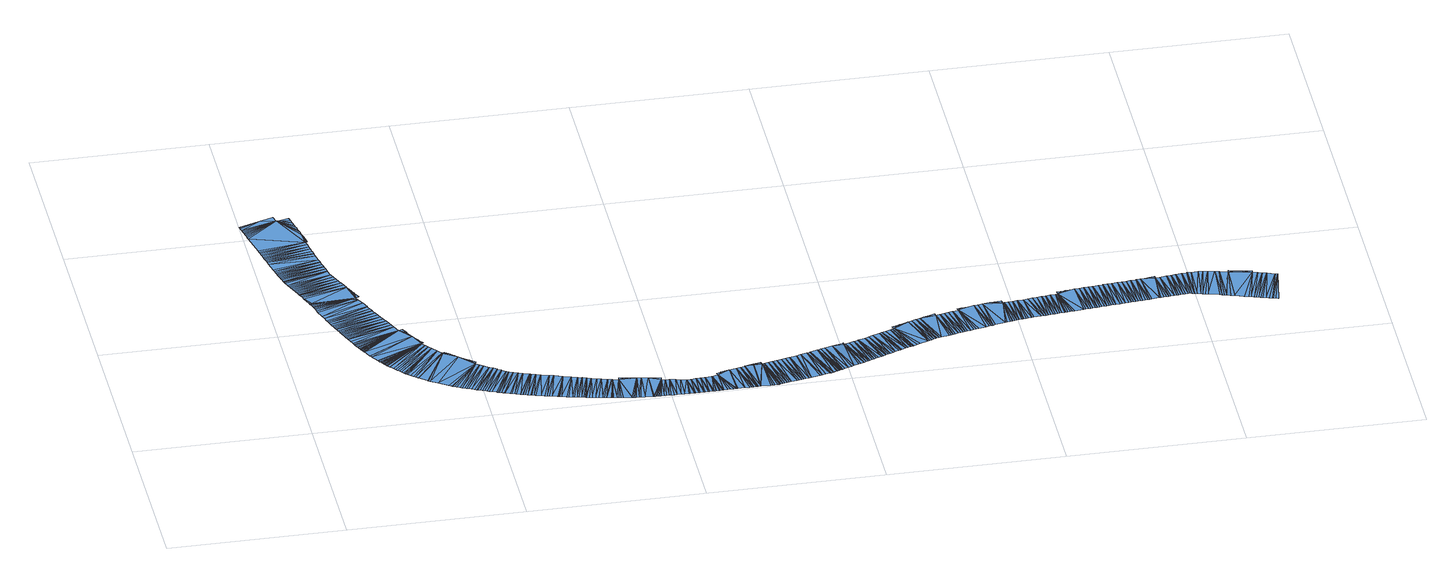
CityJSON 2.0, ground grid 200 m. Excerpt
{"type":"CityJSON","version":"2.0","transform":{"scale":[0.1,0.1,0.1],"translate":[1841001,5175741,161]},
"CityObjects":{
"waterbody1":{"type":"WaterBody","attributes":{"class":"unknow","usage":"unknow"},"geometry":[{"type":"MultiSurface","lod":"3","boundaries":[[[0,1,2]],[[0,2,3]],[[4,5,6]],[[5,7,6]],[[8,9,10]],[[7,11,12]],[[6,7,12]],[[13,14,15]],[[16,13,15]],[[17,16,15]],[[18,19,20]],[[11,21,22]],[[21,23,22]],[[12,11,24]],[[23,25,26]],[[25,27,28]],[[27,29,28]],[[29,30,31]],[[30,32,31]],[[33,0,34]],[[35,33,34]],[[36,35,34]],[[0,3,34]],[[37,38,39]],[[3,37,34]],[[38,40,39]],[[41,36,42]],[[43,41,42]],[[44,43,42]],[[45,44,42]],[[40,46,39]],[[47,45,48]],[[49,47,48]],[[50,49,51]],[[46,52,53]],[[54,50,51]],[[55,54,51]],[[56,55,51]],[[57,56,51]],[[58,57,59]],[[60,58,59]],[[61,60,59]],[[52,62,63]],[[62,64,63]],[[65,61,66]],[[67,65,66]],[[64,68,69]],[[70,67,66]],[[68,71,69]],[[72,73,74]],[[75,72,74]],[[76,75,74]],[[77,76,74]],[[78,77,74]],[[79,78,74]],[[71,80,81]],[[24,11,22]],[[82,79,74]],[[80,83,81]],[[83,84,81]],[[84,85,81]],[[14,82,74]],[[86,70,87]],[[85,88,89]],[[88,90,89]],[[91,86,92]],[[90,4,93]],[[94,91,95]],[[96,94,97]],[[98,96,97]],[[32,99,100]],[[99,101,100]],[[4,6,93]],[[102,98,103]],[[104,102,103]],[[105,104,106]],[[101,107,108]],[[109,105,106]],[[110,109,111]],[[112,110,111]],[[107,113,114]],[[113,115,114]],[[115,116,114]],[[116,117,114]],[[118,119,120]],[[22,23,121]],[[73,112,111]],[[117,122,123]],[[122,124,125]],[[121,23,26]],[[124,126,127]],[[126,128,127]],[[26,25,28]],[[128,129,130]],[[129,131,132]],[[131,133,132]],[[133,134,132]],[[6,12,135]],[[134,136,137]],[[28,29,138]],[[136,139,140]],[[139,141,140]],[[141,142,140]],[[142,143,140]],[[15,14,74]],[[143,144,145]],[[144,146,145]],[[138,29,31]],[[146,147,148]],[[147,149,148]],[[149,150,151]],[[150,152,151]],[[31,32,153]],[[152,154,151]],[[154,155,156]],[[155,8,156]],[[8,10,157]],[[10,158,157]],[[158,159,157]],[[159,160,157]],[[160,161,157]],[[161,162,157]],[[162,163,157]],[[163,164,157]],[[164,165,157]],[[165,166,157]],[[166,167,157]],[[167,168,157]],[[168,169,157]],[[169,170,157]],[[170,171,157]],[[171,172,157]],[[172,173,157]],[[174,37,39]],[[34,37,174]],[[175,36,34]],[[42,36,175]],[[39,46,176]],[[177,45,42]],[[176,46,53]],[[48,45,177]],[[178,49,48]],[[51,49,178]],[[53,52,179]],[[179,52,63]],[[180,57,51]],[[59,57,180]],[[12,24,135]],[[181,61,59]],[[63,64,182]],[[153,32,183]],[[66,61,181]],[[182,64,69]],[[184,70,66]],[[69,71,185]],[[87,70,184]],[[185,71,81]],[[81,85,186]],[[187,86,87]],[[186,85,89]],[[92,86,187]],[[89,90,188]],[[189,91,92]],[[188,90,93]],[[95,91,189]],[[183,32,100]],[[173,190,191]],[[93,6,135]],[[192,94,95]],[[97,94,192]],[[190,193,191]],[[74,73,111]],[[193,194,191]],[[100,101,108]],[[195,98,97]],[[194,196,191]],[[103,98,195]],[[108,107,197]],[[198,104,103]],[[106,104,198]],[[197,107,199]],[[200,109,106]],[[199,107,114]],[[111,109,200]],[[114,117,201]],[[201,117,123]],[[24,22,135]],[[196,202,203]],[[123,122,204]],[[205,15,74]],[[206,15,205]],[[204,122,125]],[[125,124,207]],[[207,124,127]],[[202,208,203]],[[208,209,203]],[[127,128,210]],[[209,211,203]],[[211,212,203]],[[210,128,130]],[[212,213,203]],[[213,214,203]],[[130,129,215]],[[214,216,203]],[[216,217,203]],[[215,129,132]],[[217,218,203]],[[218,219,203]],[[22,121,135]],[[219,220,203]],[[220,221,203]],[[132,134,222]],[[221,18,203]],[[222,134,137]],[[18,20,203]],[[137,136,223]],[[121,26,135]],[[223,136,140]],[[20,224,203]],[[26,28,135]],[[224,225,226]],[[225,227,226]],[[140,143,228]],[[228,143,145]],[[28,138,135]],[[227,229,226]],[[145,146,230]],[[230,146,148]],[[138,31,135]],[[148,149,231]],[[231,149,151]],[[31,153,135]],[[151,154,232]],[[229,233,234]],[[232,154,156]],[[156,8,157]],[[233,235,234]],[[135,153,236]],[[235,237,238]],[[236,153,183]],[[237,239,238]],[[239,240,238]],[[240,241,242]],[[243,93,135]],[[244,243,135]],[[245,244,135]],[[241,246,242]],[[157,173,191]],[[247,245,135]],[[246,248,242]],[[248,249,242]],[[249,118,242]],[[118,120,242]],[[135,250,251]],[[252,100,108]],[[120,253,242]],[[253,254,242]],[[247,135,255]],[[255,135,251]],[[256,74,111]],[[251,250,257]],[[257,250,258]],[[259,74,260]],[[254,261,262]],[[263,74,256]],[[264,74,263]],[[265,74,264]],[[266,259,260]],[[191,196,203]],[[267,74,265]],[[268,74,267]],[[269,74,268]],[[261,270,262]],[[271,74,269]],[[272,74,271]],[[111,273,274]],[[275,74,272]],[[273,276,274]],[[277,278,111]],[[260,74,275]],[[278,256,111]],[[279,276,280]],[[274,276,279]],[[270,281,262]],[[282,111,274]],[[277,111,282]],[[283,266,260]],[[284,266,283]],[[285,266,284]],[[286,266,285]],[[203,224,226]],[[281,287,288]],[[226,229,289]],[[287,290,291]],[[289,229,234]],[[292,286,285]],[[293,294,295]],[[290,296,291]],[[234,235,297]],[[297,235,238]],[[296,298,291]],[[298,299,291]],[[238,240,300]],[[300,240,242]],[[301,157,302]],[[302,157,303]],[[242,254,304]],[[305,301,302]],[[303,157,306]],[[304,254,262]],[[306,157,191]],[[262,281,307]],[[308,191,203]],[[307,281,288]],[[309,308,203]],[[310,309,203]],[[288,287,291]],[[299,311,312]],[[313,203,314]],[[313,310,203]],[[313,314,315]],[[315,314,316]],[[291,299,312]],[[311,293,317]],[[318,319,320]],[[293,295,317]],[[295,321,317]],[[321,322,317]],[[322,323,317]],[[323,324,317]],[[325,291,326]],[[327,325,326]],[[326,291,328]],[[324,329,317]],[[328,291,330]],[[312,311,317]],[[329,331,332]],[[330,291,333]],[[331,334,332]],[[333,291,335]],[[335,291,312]],[[334,336,337]],[[336,338,337]],[[338,318,339]],[[317,329,340]],[[318,320,339]],[[340,329,332]],[[320,341,342]],[[341,343,342]],[[332,334,344]],[[345,312,317]],[[344,334,337]],[[343,346,342]],[[347,345,317]],[[348,347,317]],[[349,348,317]],[[346,350,351]],[[349,317,352]],[[337,338,353]],[[354,355,356]],[[350,357,351]],[[349,352,358]],[[353,338,339]],[[358,352,359]],[[357,360,361]],[[339,320,362]],[[360,363,361]],[[362,320,342]],[[342,346,364]],[[363,365,366]],[[364,346,351]],[[365,367,368]],[[367,369,368]],[[351,357,370]],[[370,357,361]],[[369,354,368]],[[361,363,371]],[[354,356,372]],[[356,373,372]],[[371,363,366]],[[366,365,374]],[[374,365,368]],[[373,375,376]],[[375,377,376]],[[368,354,378]],[[377,379,376]],[[378,354,372]],[[379,380,381]],[[372,373,382]],[[382,373,376]],[[380,383,381]],[[376,379,384]],[[383,385,386]],[[384,379,381]],[[385,387,386]],[[387,388,389]],[[388,390,389]],[[381,383,391]],[[390,392,393]],[[391,383,386]],[[392,394,393]],[[394,395,393]],[[395,396,393]],[[386,387,389]],[[396,397,398]],[[389,390,399]],[[399,390,393]],[[397,400,398]],[[393,396,401]],[[401,396,398]],[[400,402,403]],[[402,404,403]],[[405,406,407]],[[398,400,408]],[[404,409,410]],[[409,411,410]],[[408,400,403]],[[403,404,412]],[[412,404,410]],[[411,405,413]],[[405,407,413]],[[407,414,413]],[[414,415,413]],[[410,411,416]],[[416,411,413]],[[415,417,418]],[[417,419,418]],[[419,420,418]],[[413,415,421]],[[421,415,418]],[[420,422,423]],[[422,424,423]],[[418,420,425]],[[424,426,427]],[[426,428,427]],[[425,420,423]],[[428,429,430]],[[423,424,431]],[[429,432,430]],[[431,424,427]],[[432,433,430]],[[433,434,435]],[[427,428,436]],[[434,437,435]],[[436,428,430]],[[437,438,435]],[[430,433,439]],[[439,433,435]],[[438,440,441]],[[435,438,442]],[[440,443,444]],[[442,438,441]],[[443,445,444]],[[446,447,448]],[[441,440,449]],[[449,440,444]],[[445,450,451]],[[450,452,451]],[[444,445,453]],[[453,445,451]],[[452,446,454]],[[446,448,454]],[[448,455,454]],[[455,456,454]],[[451,452,457]],[[457,452,454]],[[456,458,459]],[[458,460,459]],[[460,461,459]],[[454,456,462]],[[459,461,463]],[[462,456,459]],[[464,459,465]],[[466,464,465]],[[465,459,467]],[[467,459,468]],[[468,459,469]],[[463,470,471]],[[470,472,471]],[[459,463,471]],[[472,473,471]],[[473,474,471]],[[469,459,475]],[[474,476,477]],[[475,459,471]],[[476,478,477]],[[471,474,479]],[[479,474,477]],[[478,480,481]],[[477,478,482]],[[480,483,481]],[[482,478,481]],[[483,484,485]],[[484,486,485]],[[486,487,485]],[[487,488,485]],[[488,489,485]],[[481,483,485]],[[489,490,485]],[[490,491,485]],[[492,481,485]],[[491,493,494]],[[495,492,485]],[[493,496,494]],[[495,485,497]],[[485,491,498]],[[495,497,499]],[[498,491,494]],[[499,497,500]],[[496,501,502]],[[501,503,502]],[[502,504,505]],[[494,496,506]],[[503,504,502]],[[506,496,502]],[[507,505,508]],[[502,505,509]],[[509,505,507]],[[508,510,511]],[[507,508,512]],[[512,508,511]],[[510,513,514]],[[511,510,515]],[[513,516,514]],[[514,516,517]],[[515,510,514]],[[514,517,518]],[[514,518,519]],[[520,521,522]],[[519,521,520]],[[514,519,523]],[[520,522,524]],[[523,519,520]],[[525,524,526]],[[520,524,527]],[[525,526,528]],[[527,524,525]],[[529,528,530]],[[525,528,531]],[[529,530,532]],[[531,528,529]],[[533,532,534]],[[529,532,535]],[[533,534,536]],[[535,532,533]],[[537,538,539]],[[536,540,537]],[[533,536,541]],[[540,538,537]],[[537,539,542]],[[541,536,537]],[[537,542,543]],[[537,543,544]],[[545,537,544]],[[546,545,544]],[[546,544,547]],[[546,547,548]],[[546,548,549]],[[550,546,551]],[[552,550,551]],[[546,549,553]],[[551,546,554]],[[546,553,555]],[[554,546,556]],[[557,546,555]],[[556,546,558]],[[557,555,559]],[[558,546,560]],[[560,546,557]],[[557,559,561]],[[562,557,561]],[[563,562,561]],[[563,561,564]],[[563,564,565]],[[563,565,566]],[[567,563,566]],[[568,567,566]],[[568,566,569]],[[568,569,570]],[[568,570,571]],[[572,571,573]],[[574,568,571]],[[572,574,571]],[[572,573,575]],[[576,575,577]],[[575,576,578]],[[572,575,578]],[[579,572,580]],[[572,578,580]],[[581,579,582]],[[583,577,584]],[[576,577,583]],[[579,580,582]],[[581,582,585]],[[586,581,585]],[[587,586,588]],[[586,585,588]],[[583,584,589]],[[578,576,583]],[[583,589,590]],[[580,578,583]],[[582,580,583]],[[585,582,583]],[[588,585,583]],[[583,590,591]],[[591,592,593]],[[594,588,595]],[[583,591,593]],[[595,588,583]],[[583,593,596]],[[597,594,595]],[[598,596,599]],[[600,583,596]],[[598,600,596]],[[598,599,601]],[[602,598,601]],[[603,601,604]],[[603,602,601]],[[603,604,605]],[[606,603,605]],[[607,605,608]],[[607,606,605]],[[607,608,609]],[[610,607,609]],[[611,610,609]],[[611,609,612]],[[613,611,612]],[[614,613,612]],[[614,612,615]],[[614,615,616]],[[617,614,616]],[[618,617,616]],[[618,616,619]],[[620,618,619]],[[621,619,622]],[[621,620,619]],[[621,622,623]],[[624,621,623]],[[625,623,626]],[[625,624,623]],[[627,625,626]],[[628,627,626]],[[628,626,629]],[[628,629,630]],[[631,628,630]],[[632,631,630]],[[632,630,633]],[[632,633,634]],[[635,632,634]],[[636,635,634]],[[636,634,637]],[[637,638,639]],[[636,637,640]],[[637,639,640]],[[636,640,641]],[[642,636,641]],[[643,641,644]],[[643,642,641]],[[644,645,646]],[[643,644,646]],[[643,646,647]],[[643,647,648]],[[649,643,648]],[[649,648,650]],[[649,650,651]],[[649,651,652]],[[653,649,652]],[[654,653,652]],[[654,652,655]],[[654,655,656]],[[657,654,656]],[[658,657,656]],[[658,656,659]],[[658,659,660]],[[661,658,660]],[[662,661,660]],[[662,660,663]],[[662,663,664]],[[665,662,664]],[[666,662,665]],[[665,664,667]],[[668,666,665]],[[669,668,670]],[[670,668,665]],[[665,667,671]],[[672,669,670]],[[665,671,673]],[[674,665,673]],[[674,673,675]],[[674,675,676]],[[677,674,676]],[[678,677,676]],[[678,676,679]],[[678,679,680]],[[681,678,680]],[[682,681,680]],[[682,680,683]],[[682,683,684]],[[685,682,684]],[[686,685,684]],[[686,684,687]],[[686,687,688]],[[686,688,689]],[[690,686,689]],[[691,690,689]],[[691,689,692]],[[691,692,693]],[[691,693,694]],[[695,691,694]],[[696,695,694]],[[696,694,697]],[[696,697,698]],[[699,696,698]],[[700,699,698]],[[700,698,701]],[[700,701,702]],[[703,700,702]],[[704,703,702]],[[704,702,705]],[[704,705,706]],[[707,704,706]],[[708,707,706]],[[708,706,709]],[[708,709,710]],[[711,708,710]],[[712,711,710]],[[712,710,713]],[[714,712,713]],[[715,714,713]],[[715,713,716]],[[717,715,718]],[[715,716,718]],[[719,717,718]],[[719,718,720]],[[721,719,722]],[[719,720,722]],[[723,721,722]],[[724,725,726]],[[725,723,726]],[[726,723,727]],[[723,722,728]],[[727,723,729]],[[729,723,730]],[[723,728,731]],[[730,723,732]],[[732,723,733]],[[733,723,734]],[[723,731,735]],[[734,723,736]],[[736,723,735]],[[736,735,737]],[[738,736,737]],[[739,738,737]],[[739,737,740]],[[739,740,741]],[[742,739,741]],[[743,742,741]],[[743,741,744]],[[743,744,745]],[[743,745,746]],[[747,743,748]],[[743,746,748]],[[749,747,748]],[[749,748,750]],[[749,750,751]],[[752,749,751]],[[753,752,751]],[[751,750,754]],[[755,753,751]],[[756,755,751]],[[751,754,757]],[[758,756,759]],[[759,756,751]],[[751,757,760]],[[761,758,759]],[[762,751,760]],[[763,760,764]],[[763,762,760]],[[763,764,765]],[[766,763,765]],[[767,766,765]],[[767,765,768]],[[767,768,769]],[[770,767,769]],[[771,770,769]],[[771,769,772]],[[773,771,772]],[[774,772,775]],[[774,773,772]],[[774,775,776]],[[777,774,776]],[[778,776,779]],[[778,777,776]],[[778,779,780]],[[778,780,781]],[[782,783,784]],[[783,778,784]],[[784,778,785]],[[785,778,786]],[[778,781,787]],[[786,778,788]],[[789,778,787]],[[788,778,790]],[[790,778,789]],[[789,787,791]],[[789,791,792]],[[793,789,792]],[[794,792,795]],[[794,793,792]],[[796,794,795]],[[797,795,798]],[[797,796,795]],[[797,798,799]],[[797,799,800]],[[800,801,802]],[[803,797,800]],[[799,801,800]],[[800,802,804]],[[805,803,800]],[[800,804,806]],[[807,805,800]],[[808,806,809]],[[810,807,800]],[[808,800,806]],[[808,809,811]],[[812,810,800]],[[813,810,812]],[[814,813,812]],[[815,808,811]],[[816,811,817]],[[816,817,818]],[[816,815,811]],[[819,818,820]],[[821,816,818]],[[819,821,818]],[[819,820,822]],[[819,822,823]],[[824,823,825]],[[826,819,823]],[[824,826,823]],[[824,825,827]],[[824,827,828]],[[829,824,828]],[[830,828,831]],[[830,829,828]],[[830,831,832]],[[833,830,832]],[[834,833,832]],[[834,832,835]],[[836,834,835]],[[837,835,838]],[[837,836,835]],[[839,837,838]],[[840,838,841]],[[840,839,838]],[[842,840,841]],[[843,841,844]],[[843,842,841]],[[843,844,845]],[[846,845,847]],[[848,843,845]],[[846,848,845]],[[846,847,849]],[[850,849,851]],[[852,846,849]],[[850,852,849]],[[850,851,853]],[[854,853,855]],[[854,855,856]],[[850,853,857]],[[858,856,859]],[[860,854,856]],[[857,853,854]],[[858,860,856]],[[858,859,861]],[[858,861,862]],[[858,862,863]],[[864,858,865]],[[866,864,865]],[[865,858,867]],[[858,863,868]],[[867,858,869]],[[869,858,870]],[[870,858,871]],[[872,858,868]],[[871,858,873]],[[873,858,874]],[[872,868,875]],[[874,858,872]],[[872,875,876]],[[877,872,876]],[[878,876,879]],[[878,877,876]],[[878,879,880]],[[881,880,882]],[[883,878,880]],[[881,883,880]],[[881,882,884]],[[885,881,884]],[[886,884,887]],[[886,885,884]],[[886,887,888]],[[889,888,890]],[[891,886,888]],[[889,891,888]],[[889,890,892]],[[893,889,892]],[[894,892,895]],[[894,893,892]],[[894,895,896]],[[897,896,898]],[[899,894,896]],[[897,899,896]],[[897,898,900]],[[901,897,900]],[[902,900,903]],[[902,901,900]],[[904,903,905]],[[906,902,903]],[[904,906,903]],[[904,905,907]],[[908,904,907]],[[909,907,910]],[[909,908,907]],[[909,910,911]],[[912,909,911]],[[913,911,914]],[[913,912,911]],[[913,914,915]],[[916,913,915]],[[917,915,918]],[[917,916,915]],[[919,918,920]],[[921,917,918]],[[919,921,918]],[[919,920,922]],[[923,922,924]],[[923,924,925]],[[919,922,926]],[[923,925,927]],[[926,922,923]],[[928,923,927]],[[929,927,930]],[[929,928,927]],[[929,930,931]],[[932,933,934]],[[929,931,932]],[[931,933,932]],[[935,929,932]],[[932,934,936]],[[937,935,932]],[[938,937,932]],[[932,936,939]],[[940,938,932]],[[941,940,932]],[[942,940,941]],[[943,932,939]],[[944,939,945]],[[946,942,941]],[[944,943,939]],[[944,945,947]],[[948,944,947]],[[949,947,950]],[[949,948,947]],[[949,950,951]],[[952,951,953]],[[954,949,951]],[[952,954,951]],[[952,953,955]],[[956,955,957]],[[958,952,955]],[[956,958,955]],[[956,957,959]],[[960,959,961]],[[962,956,959]],[[960,961,963]],[[964,965,966]],[[967,963,968]],[[962,959,960]],[[967,968,965]],[[969,964,966]],[[967,965,964]],[[960,963,970]],[[970,963,967]],[[966,971,972]],[[967,964,969]],[[969,966,973]],[[973,966,972]],[[971,974,975]],[[972,971,976]],[[974,977,978]],[[976,971,975]],[[977,979,980]],[[975,974,981]],[[979,982,980]],[[981,974,978]],[[978,977,983]],[[983,977,980]],[[982,984,985]],[[980,982,986]],[[984,987,985]],[[986,982,985]],[[987,988,989]],[[988,990,989]],[[985,987,991]],[[991,987,989]],[[990,992,993]],[[992,994,993]],[[989,990,995]],[[995,990,993]],[[996,993,997]],[[998,996,997]],[[997,993,999]],[[994,1000,1001]],[[999,993,1002]],[[993,994,1001]],[[1002,993,1003]],[[1000,1004,1001]],[[1004,1005,1001]],[[1003,993,1001]],[[1005,1006,1007]],[[1006,1008,1009]],[[1010,1003,1001]],[[1008,1011,1009]],[[1001,1005,1007]],[[1012,1010,1001]],[[1012,1001,1013]],[[1011,1014,1015]],[[1012,1013,1016]],[[1014,1017,1015]],[[1007,1006,1018]],[[1017,1019,1015]],[[1016,1013,1020]],[[1018,1006,1009]],[[1021,1001,1022]],[[1022,1001,1007]],[[1009,1011,1023]],[[1023,1011,1015]],[[1019,1024,1025]],[[1024,1026,1025]],[[1026,1027,1028]],[[1027,1029,1028]],[[1015,1019,1030]],[[1029,1031,1028]],[[1030,1019,1025]],[[1025,1026,1028]]],"semantics":{"surfaces":[{"type":"WaterSurface"}],"values":[0,0,0,0,0,0,0,0,0,0,0,0,0,0,0,0,0,0,0,0,0,0,0,0,0,0,0,0,0,0,0,0,0,0,0,0,0,0,0,0,0,0,0,0,0,0,0,0,0,0,0,0,0,0,0,0,0,0,0,0,0,0,0,0,0,0,0,0,0,0,0,0,0,0,0,0,0,0,0,0,0,0,0,0,0,0,0,0,0,0,0,0,0,0,0,0,0,0,0,0,0,0,0,0,0,0,0,0,0,0,0,0,0,0,0,0,0,0,0,0,0,0,0,0,0,0,0,0,0,0,0,0,0,0,0,0,0,0,0,0,0,0,0,0,0,0,0,0,0,0,0,0,0,0,0,0,0,0,0,0,0,0,0,0,0,0,0,0,0,0,0,0,0,0,0,0,0,0,0,0,0,0,0,0,0,0,0,0,0,0,0,0,0,0,0,0,0,0,0,0,0,0,0,0,0,0,0,0,0,0,0,0,0,0,0,0,0,0,0,0,0,0,0,0,0,0,0,0,0,0,0,0,0,0,0,0,0,0,0,0,0,0,0,0,0,0,0,0,0,0,0,0,0,0,0,0,0,0,0,0,0,0,0,0,0,0,0,0,0,0,0,0,0,0,0,0,0,0,0,0,0,0,0,0,0,0,0,0,0,0,0,0,0,0,0,0,0,0,0,0,0,0,0,0,0,0,0,0,0,0,0,0,0,0,0,0,0,0,0,0,0,0,0,0,0,0,0,0,0,0,0,0,0,0,0,0,0,0,0,0,0,0,0,0,0,0,0,0,0,0,0,0,0,0,0,0,0,0,0,0,0,0,0,0,0,0,0,0,0,0,0,0,0,0,0,0,0,0,0,0,0,0,0,0,0,0,0,0,0,0,0,0,0,0,0,0,0,0,0,0,0,0,0,0,0,0,0,0,0,0,0,0,0,0,0,0,0,0,0,0,0,0,0,0,0,0,0,0,0,0,0,0,0,0,0,0,0,0,0,0,0,0,0,0,0,0,0,0,0,0,0,0,0,0,0,0,0,0,0,0,0,0,0,0,0,0,0,0,0,0,0,0,0,0,0,0,0,0,0,0,0,0,0,0,0,0,0,0,0,0,0,0,0,0,0,0,0,0,0,0,0,0,0,0,0,0,0,0,0,0,0,0,0,0,0,0,0,0,0,0,0,0,0,0,0,0,0,0,0,0,0,0,0,0,0,0,0,0,0,0,0,0,0,0,0,0,0,0,0,0,0,0,0,0,0,0,0,0,0,0,0,0,0,0,0,0,0,0,0,0,0,0,0,0,0,0,0,0,0,0,0,0,0,0,0,0,0,0,0,0,0,0,0,0,0,0,0,0,0,0,0,0,0,0,0,0,0,0,0,0,0,0,0,0,0,0,0,0,0,0,0,0,0,0,0,0,0,0,0,0,0,0,0,0,0,0,0,0,0,0,0,0,0,0,0,0,0,0,0,0,0,0,0,0,0,0,0,0,0,0,0,0,0,0,0,0,0,0,0,0,0,0,0,0,0,0,0,0,0,0,0,0,0,0,0,0,0,0,0,0,0,0,0,0,0,0,0,0,0,0,0,0,0,0,0,0,0,0,0,0,0,0,0,0,0,0,0,0,0,0,0,0,0,0,0,0,0,0,0,0,0,0,0,0,0,0,0,0,0,0,0,0,0,0,0,0,0,0,0,0,0,0,0,0,0,0,0,0,0,0,0,0,0,0,0,0,0,0,0,0,0,0,0,0,0,0,0,0,0,0,0,0,0,0,0,0,0,0,0,0,0,0,0,0,0,0,0,0,0,0,0,0,0,0,0,0,0,0,0,0,0,0,0,0,0,0,0,0,0,0,0,0,0,0,0,0,0,0,0,0,0,0,0,0,0,0,0,0,0,0,0,0,0,0,0,0,0,0,0,0,0,0,0,0,0,0,0,0,0,0,0,0,0,0,0,0,0,0,0,0,0,0,0,0,0,0,0,0,0,0,0,0,0,0,0,0,0,0,0,0,0,0,0,0,0,0,0,0,0,0,0,0,0,0,0,0,0,0,0,0,0,0,0,0,0,0,0,0,0,0,0,0,0,0,0,0,0,0,0,0,0,0,0,0,0,0,0,0,0,0,0,0,0,0,0,0,0,0,0,0,0,0,0,0,0,0,0,0,0,0,0,0,0,0,0,0,0,0,0,0,0,0,0,0,0,0,0,0,0,0,0,0,0,0,0,0,0,0,0,0,0,0,0,0,0,0,0,0,0,0,0,0,0,0,0,0,0,0,0,0,0,0,0,0,0,0,0,0,0,0,0,0,0,0,0,0,0,0,0,0,0,0,0,0,0,0,0,0,0,0,0,0,0,0,0,0]}}]}
},
"vertices":[
[273,3071,10],[278,3054,10],[281,3046,10],[282,3043,10],[421,2699,13],[460,2590,13],[486,2590,13],[465,2577,13],[787,1684,12],[789,1678,12],[793,1671,12],[473,2555,13],[631,2590,12],[9,4230,11],[16,4200,11],[236,4336,12],[5,4248,11],[3,4260,11],[1054,1195,12],[1056,1192,12],[1061,1186,12],[481,2533,14],[821,2590,10],[489,2512,14],[761,2590,11],[489,2510,14],[857,2590,10],[492,2502,13],[867,2590,10],[500,2479,12],[507,2458,12],[900,2590,9],[516,2432,12],[271,3078,10],[780,3207,9],[271,3079,10],[266,3095,10],[299,3004,10],[308,2981,10],[799,3123,9],[318,2959,11],[260,3119,10],[769,3256,9],[254,3144,10],[253,3145,10],[253,3147,10],[327,2936,11],[248,3167,10],[758,3304,9],[241,3191,10],[236,3212,10],[747,3353,9],[337,2913,11],[819,3078,9],[235,3214,10],[230,3234,10],[229,3238,10],[225,3257,10],[221,3277,10],[736,3402,9],[220,3280,10],[214,3304,10],[347,2888,12],[840,3032,9],[357,2865,12],[213,3313,10],[725,3451,9],[205,3347,10],[366,2842,12],[860,2986,9],[179,3464,7],[376,2818,12],[51,4040,10],[57,4016,10],[421,4312,12],[46,4063,10],[41,4089,11],[36,4111,11],[31,4134,11],[26,4156,11],[386,2796,12],[881,2941,9],[21,4178,11],[389,2788,12],[392,2779,12],[395,2772,12],[170,3504,7],[709,3537,9],[403,2749,13],[901,2895,9],[412,2725,13],[165,3527,7],[700,3586,9],[921,2849,9],[160,3550,7],[692,3635,9],[155,3573,7],[683,3685,9],[150,3595,7],[523,2412,1],[1000,2571,9],[555,2316,4],[144,3621,8],[674,3734,9],[139,3644,8],[132,3675,8],[665,3783,9],[570,2272,4],[1035,2496,9],[127,3698,8],[122,3724,8],[656,3832,9],[116,3750,9],[585,2228,3],[1071,2416,8],[586,2226,3],[587,2222,3],[595,2200,3],[1224,996,10],[1229,989,10],[1231,988,10],[855,2590,10],[604,2174,3],[1092,2371,8],[613,2148,3],[1112,2325,8],[626,2111,6],[1133,2280,7],[635,2085,6],[644,2060,6],[1153,2234,7],[651,2039,8],[1173,2188,7],[659,2018,10],[669,1988,10],[979,2616,9],[678,1962,10],[1197,2136,7],[887,2590,10],[683,1949,10],[1218,2090,8],[686,1941,10],[693,1924,10],[703,1898,10],[711,1877,10],[1238,2045,9],[721,1851,11],[729,1831,11],[1259,1999,10],[740,1805,11],[741,1801,11],[1280,1954,10],[760,1753,11],[913,2590,9],[779,1706,12],[786,1686,12],[1317,1872,12],[1318,1869,12],[801,1653,11],[813,1628,10],[820,1616,10],[820,1615,10],[821,1613,10],[827,1600,9],[834,1587,9],[840,1574,9],[843,1566,9],[844,1564,9],[850,1552,9],[857,1538,9],[864,1524,10],[867,1517,10],[868,1516,10],[869,1513,10],[798,3126,9],[780,3208,9],[819,3079,9],[769,3257,9],[758,3306,9],[839,3033,9],[747,3355,9],[736,3403,9],[860,2988,9],[1000,2572,9],[724,3453,9],[880,2942,9],[900,2896,9],[709,3538,9],[921,2851,9],[700,3588,9],[912,1424,11],[1437,1719,14],[691,3637,9],[916,1417,11],[917,1415,12],[682,3686,9],[926,1401,12],[1036,2496,9],[674,3735,9],[1070,2419,8],[665,3785,9],[1091,2372,8],[979,1315,11],[1510,1558,14],[1111,2327,8],[420,4314,12],[399,4389,12],[1132,2281,7],[988,1301,11],[997,1286,11],[1152,2235,7],[1002,1279,11],[1003,1277,11],[1011,1264,11],[1018,1253,11],[1173,2190,7],[1024,1243,11],[1030,1234,11],[1031,1231,11],[1034,1228,11],[1039,1219,11],[1046,1208,11],[1196,2137,7],[1217,2092,8],[1081,1162,12],[1082,1161,12],[1512,1556,14],[1085,1158,12],[1238,2046,9],[1118,1119,12],[1258,2001,9],[1279,1955,10],[1315,1875,12],[1136,1098,12],[1543,1516,13],[1155,1076,12],[991,2590,9],[1173,1055,12],[1573,1477,13],[1174,1054,12],[1191,1034,11],[1209,1014,11],[1604,1437,13],[941,2805,9],[942,2804,9],[962,2759,9],[1218,1003,11],[962,2758,9],[1222,998,10],[1223,997,10],[980,2617,9],[983,2712,9],[1034,2499,9],[1235,984,10],[1245,976,10],[982,2714,9],[643,3997,9],[1017,2635,9],[1018,2632,9],[468,4320,11],[589,4241,9],[1276,950,10],[1652,1376,13],[643,3998,9],[632,4046,9],[632,4047,9],[470,4321,11],[622,4094,9],[621,4096,9],[611,4143,9],[1304,926,9],[610,4145,9],[600,4192,9],[659,3833,9],[665,3899,9],[600,4193,9],[660,3833,9],[654,3948,9],[654,3949,9],[678,3839,9],[679,3837,9],[1322,911,9],[665,3901,9],[589,4242,9],[578,4290,9],[578,4291,9],[564,4338,9],[1347,889,9],[1695,1329,12],[1541,1518,13],[1351,886,9],[1702,1322,12],[567,4338,9],[1647,675,7],[1671,659,7],[1678,655,7],[1437,814,8],[1572,1478,13],[1443,809,8],[1463,796,8],[1603,1439,13],[1357,1883,13],[1392,1806,15],[1393,1803,15],[1650,1379,13],[1358,1884,13],[1435,1722,15],[1694,1331,12],[1462,1678,14],[1463,1677,14],[1489,1635,14],[1542,744,7],[1854,1222,11],[1490,1633,14],[1511,1558,14],[1530,1575,14],[1532,1573,14],[2013,1046,10],[1905,537,13],[1928,524,13],[1929,524,13],[1684,653,7],[1704,642,7],[1724,631,7],[1759,613,9],[1722,1339,12],[1758,1307,12],[1722,1340,12],[1759,1306,12],[1783,600,9],[1814,1256,12],[1804,590,10],[2054,1017,11],[1815,1254,12],[1828,577,10],[1852,1223,11],[1848,567,11],[2094,988,11],[1878,551,12],[2145,952,11],[2052,1018,11],[1937,521,13],[2186,923,12],[1961,510,13],[2093,989,11],[1917,1168,10],[1987,499,13],[1919,1166,10],[1958,1138,10],[1960,1137,10],[2007,491,13],[2227,894,12],[2013,1047,10],[2143,953,11],[2186,414,13],[2201,407,14],[2210,404,14],[2033,479,13],[2023,1091,10],[2025,1090,10],[2053,471,12],[2268,865,12],[2185,924,12],[2084,457,12],[2225,895,12],[2131,438,12],[2316,831,12],[2144,432,11],[2336,815,10],[2160,425,11],[2266,866,12],[2314,832,12],[2382,795,13],[2218,401,15],[2336,816,10],[2270,383,15],[2436,771,16],[2289,376,15],[2380,796,13],[2317,366,14],[2336,360,14],[2483,754,15],[2434,772,16],[2381,344,13],[2481,754,15],[2400,337,13],[2558,727,13],[2408,334,13],[2427,327,13],[2572,722,13],[2455,317,13],[2556,728,14],[2485,307,13],[2619,706,14],[2491,305,13],[2494,304,13],[2520,296,14],[2539,291,14],[2667,690,15],[2618,706,14],[2596,274,15],[2665,690,15],[2632,263,14],[2760,658,17],[2661,254,14],[2771,222,14],[2773,221,14],[2782,219,14],[2757,659,17],[2680,249,14],[2807,642,17],[2714,239,14],[2806,643,17],[2900,610,16],[2790,217,14],[2811,211,14],[2897,612,16],[2867,197,14],[2990,580,17],[2886,192,14],[2927,182,15],[2987,581,17],[2946,177,15],[3056,557,17],[2976,169,15],[3054,558,17],[2994,165,15],[3103,541,18],[3024,157,15],[3043,152,16],[3151,525,18],[3101,541,17],[3061,148,16],[3070,146,16],[3073,145,16],[3198,508,18],[3149,525,18],[3101,139,16],[3137,131,16],[3196,509,18],[3173,123,16],[3254,489,19],[3252,490,19],[3204,116,16],[3302,473,19],[3246,107,17],[3339,86,16],[3341,86,16],[3349,85,16],[3300,474,19],[3261,104,17],[3366,451,20],[3292,97,16],[3363,452,20],[3415,442,18],[3357,83,16],[3403,76,14],[3413,443,19],[3420,73,14],[3486,430,16],[3438,70,14],[3465,65,14],[3483,430,16],[3566,48,15],[3494,463,16],[3541,454,16],[3494,464,16],[3543,454,16],[3590,444,17],[3592,443,17],[3573,48,15],[3683,424,18],[3589,46,15],[3607,44,15],[3639,41,15],[3680,425,17],[3657,39,15],[3732,414,17],[3707,34,15],[3730,414,17],[3793,26,15],[3808,398,17],[3805,399,17],[3801,25,15],[3805,25,15],[3942,342,17],[3822,24,15],[3832,24,15],[3850,23,15],[3866,22,15],[3882,21,15],[3911,20,15],[3856,389,17],[3937,19,15],[3982,332,17],[3857,389,17],[3971,17,16],[3942,343,17],[3980,333,17],[3945,372,17],[3949,371,17],[3987,16,16],[4031,323,18],[4023,14,16],[4030,14,16],[4057,14,15],[4029,323,18],[4099,309,19],[4104,13,16],[4096,310,19],[4138,12,16],[4148,299,18],[4146,300,18],[4185,12,15],[4214,286,17],[4212,287,17],[4203,11,15],[4245,11,15],[4254,10,15],[4260,10,15],[4264,288,17],[4262,10,15],[4295,11,15],[4262,288,17],[4310,11,15],[4320,291,17],[4349,11,15],[4318,291,17],[4365,11,15],[4370,293,18],[4399,11,15],[4368,293,18],[4417,11,15],[4420,296,18],[4451,11,15],[4418,296,18],[4467,11,15],[4499,300,18],[4494,11,15],[4521,12,15],[4486,11,15],[4496,300,18],[4537,12,15],[4554,12,15],[4571,12,15],[4566,317,18],[4569,318,18],[4619,12,16],[4646,13,15],[4684,13,15],[4560,353,18],[4606,366,19],[4559,355,18],[4709,13,15],[4608,367,19],[4719,13,15],[4654,378,19],[4705,391,19],[4656,379,19],[4727,13,15],[4703,390,19],[4808,13,15],[4787,411,19],[4790,412,19],[4861,13,15],[4883,13,15],[4905,13,15],[4837,425,19],[4839,425,19],[4934,13,15],[4951,13,15],[4957,13,15],[4887,438,19],[4959,13,15],[4885,437,19],[4986,12,15],[4990,31,15],[4990,12,15],[4990,443,19],[4938,452,18],[4990,450,18],[4940,452,18],[4990,451,18],[5085,448,19],[5093,9,15],[4990,462,18],[4987,462,18],[4989,463,18],[4990,463,18],[5116,9,15],[5140,8,15],[5170,7,15],[5182,7,15],[5194,10,15],[5068,480,19],[5084,449,19],[5202,11,15],[5071,481,19],[5108,454,19],[5206,12,15],[5107,454,19],[5231,17,15],[5154,465,19],[5156,466,19],[5255,23,15],[5280,28,15],[5203,477,19],[5205,477,19],[5304,33,15],[5329,38,15],[5252,488,19],[5254,489,19],[5396,53,14],[5303,500,19],[5305,501,19],[5423,59,14],[5447,64,12],[5352,513,18],[5354,513,18],[5471,69,12],[5401,525,18],[5402,525,18],[5496,74,12],[5537,83,11],[5480,544,17],[5484,545,16],[5561,88,11],[5530,557,17],[5532,558,17],[5665,110,11],[5689,116,11],[5604,576,18],[5607,577,18],[5727,124,12],[5774,134,12],[5640,585,18],[5641,586,18],[5791,137,12],[5795,138,12],[5796,139,12],[5815,146,12],[5817,147,12],[5728,613,19],[5732,614,19],[5818,147,12],[5831,150,12],[5859,161,12],[5868,165,12],[5885,171,12],[5737,615,19],[5887,172,12],[5889,173,12],[5899,176,12],[5765,623,19],[5766,624,19],[5912,182,12],[5927,187,12],[5812,637,19],[5814,637,19],[5950,196,12],[5992,212,12],[5901,662,18],[5905,663,18],[6036,229,12],[6059,238,12],[6035,681,10],[5951,676,18],[6122,262,8],[5953,677,18],[6028,698,17],[6035,682,10],[6144,270,8],[6031,699,17],[6178,283,8],[6050,686,10],[6186,286,8],[6209,295,9],[6097,700,12],[6098,700,12],[6233,304,10],[6255,313,10],[6153,716,15],[6155,717,15],[6284,324,11],[6306,332,11],[6201,731,15],[6203,732,15],[6331,341,11],[6353,350,11],[6395,366,11],[6283,756,14],[6286,757,14],[6417,375,11],[6446,386,13],[6451,387,13],[6331,775,14],[6332,776,14],[6475,397,13],[6500,406,14],[6377,793,15],[6379,794,15],[6536,420,14],[6558,428,14],[6456,824,16],[6459,825,16],[6600,444,14],[6623,453,14],[6486,835,16],[6487,836,16],[6637,459,15],[6683,476,14],[6532,853,16],[6534,853,16],[6707,485,14],[6590,874,15],[6592,875,15],[6737,497,14],[6611,882,15],[6747,500,14],[6612,882,15],[6766,508,14],[6635,893,12],[6778,512,12],[6636,893,12],[6619,930,12],[6619,928,12],[6664,945,12],[6666,946,12],[6824,530,12],[6712,961,12],[6713,962,12],[6856,542,11],[6759,977,13],[6761,978,13],[6806,993,13],[6951,578,12],[6808,994,13],[6974,587,11],[6854,1009,14],[6855,1010,14],[6997,596,11],[7021,605,11],[6901,1026,14],[6903,1026,14],[7044,614,11],[7056,618,12],[7084,625,12],[6948,1042,15],[7085,625,12],[6950,1042,15],[7109,630,13],[7131,1071,12],[6996,1058,15],[6997,1058,15],[7198,649,11],[7043,1074,15],[7045,1074,15],[7222,655,12],[7120,1100,16],[7131,1072,12],[7246,660,12],[7123,1101,16],[7178,1082,12],[7180,1082,12],[7270,665,12],[7307,673,13],[7227,1094,11],[7229,1094,11],[7331,679,13],[7362,685,13],[7276,1105,11],[7277,1106,11],[7386,690,13],[7324,1117,11],[7326,1117,11],[7409,696,13],[7450,704,13],[7391,1133,11],[7393,1133,11],[7482,711,13],[7515,719,12],[7540,724,12],[7384,1161,11],[7384,1160,11],[7431,1169,11],[7433,1169,11],[7481,1177,11],[7627,743,12],[7482,1177,11],[7574,1192,11],[7571,1192,11],[7663,751,11],[7686,756,11],[7622,1199,11],[7624,1199,11],[7709,761,11],[7672,1206,11],[7673,1207,11],[7735,767,11],[7847,791,10],[7900,1192,10],[7871,796,10],[7905,804,10],[7758,1219,11],[7929,809,9],[7760,1219,11],[7935,810,9],[7809,1225,10],[7912,1193,9],[7958,815,9],[7810,1225,10],[7984,821,9],[7900,1193,10],[7888,1234,10],[7891,1234,10],[7960,1198,9],[7962,1198,9],[8003,825,9],[8013,826,9],[8012,1203,9],[8040,829,9],[8010,1202,9],[8058,830,9],[8062,831,10],[8061,1207,9],[8089,833,9],[8060,1207,9],[8112,835,10],[8151,839,10],[8130,1214,8],[8132,1214,8],[8173,841,10],[8262,849,9],[8181,1219,9],[8182,1219,9],[8288,851,10],[8230,1224,10],[8232,1224,10],[8314,854,10],[8280,1229,11],[8282,1229,11],[8339,856,11],[8335,1234,12],[8337,1235,12],[8368,859,11],[8394,861,11],[8387,1239,12],[8420,863,11],[8385,1239,12],[8445,866,11],[8437,1244,12],[8469,868,12],[8435,1244,12],[8494,870,12],[8499,1250,12],[8526,873,12],[8536,874,12],[8497,1250,12],[8520,1252,12],[8561,876,12],[8519,1252,12],[8588,879,12],[8612,881,12],[8636,883,12],[8517,1294,10],[8565,1300,11],[8517,1295,10],[8566,1300,11],[8739,893,12],[8615,1304,11],[8616,1304,11],[8664,1309,12],[8716,1313,13],[8666,1309,12],[8714,1313,13],[8764,895,12],[8793,898,12],[8772,1318,14],[8774,1318,14],[8818,900,12],[8842,902,12],[8824,1323,14],[8868,905,12],[8822,1323,14],[8892,907,12],[8872,1328,14],[8873,1328,14],[8920,910,12],[8945,912,12],[8923,1333,14],[8970,914,12],[8921,1333,14],[9002,917,12],[8987,1340,14],[8989,1340,14],[9028,919,12],[9052,922,12],[9039,1345,13],[9077,924,12],[9037,1344,13],[9102,926,12],[9087,1349,13],[9089,1349,13],[9154,931,11],[9139,1354,13],[9178,933,11],[9137,1353,13],[9210,936,11],[9201,1359,12],[9203,1359,12],[9251,940,11],[9276,942,11],[9251,1364,12],[9253,1364,12],[9301,945,11],[9326,947,11],[9301,1368,12],[9302,1368,12],[9356,950,10],[9352,1372,12],[9381,952,10],[9351,1372,12],[9406,954,10],[9414,1378,12],[9437,957,10],[9462,959,10],[9412,1378,12],[9486,962,10],[9462,1383,13],[9463,1383,13],[9511,964,10],[9594,972,11],[9627,1373,13],[9619,974,10],[9643,976,10],[9511,1388,13],[9675,979,10],[9513,1388,13],[9561,1393,14],[9701,981,10],[9563,1394,14],[9627,1374,13],[9622,1400,15],[9676,1378,13],[9677,1378,13],[9725,984,10],[9625,1400,15],[9766,987,10],[9753,1385,14],[9756,1385,14],[9790,989,10],[9815,992,10],[9806,1390,15],[9839,994,10],[9804,1390,15],[9865,996,11],[9856,1395,15],[9889,999,10],[9854,1395,15],[9925,1002,11],[9925,1401,16],[9939,1003,10],[9923,1401,16],[9964,995,10],[9990,1145,13],[9990,987,10],[9994,986,10],[9984,1407,17],[9986,989,10],[9990,1406,17],[9981,1406,17],[10018,979,11],[10034,1405,18],[10032,1405,18],[10055,967,12],[10112,1403,20],[10108,1403,20],[10078,960,12],[10161,1394,20],[10100,954,12],[10210,1385,20],[10159,1394,20],[10134,943,12],[10208,1385,20],[10253,907,14],[10286,1371,21],[10283,1372,21],[10281,898,14],[10302,892,13],[10335,1362,18],[10330,883,14],[10333,1362,18],[10369,871,12],[10430,1344,13],[10413,857,11],[10427,1345,14],[10437,1371,13],[10485,1358,10],[10437,1372,12],[10487,1358,10],[10511,827,11],[10687,1286,12],[10534,1348,11],[10536,1348,11],[10560,812,11],[10582,805,11],[10618,794,11],[10746,1270,12],[10636,789,11],[10794,1255,12],[10611,1332,11],[10665,780,11],[10613,1332,11],[10687,1287,12],[10683,774,11],[10842,1241,12],[10692,1312,12],[10703,768,11],[10792,1256,12],[10742,756,11],[10695,1312,12],[10698,1284,12],[10744,1270,12],[10840,1242,12],[10775,746,11],[10930,1214,11],[10805,737,12],[10814,734,12],[10954,1207,11],[10844,725,12],[10927,1215,11],[10875,715,12]
]}
